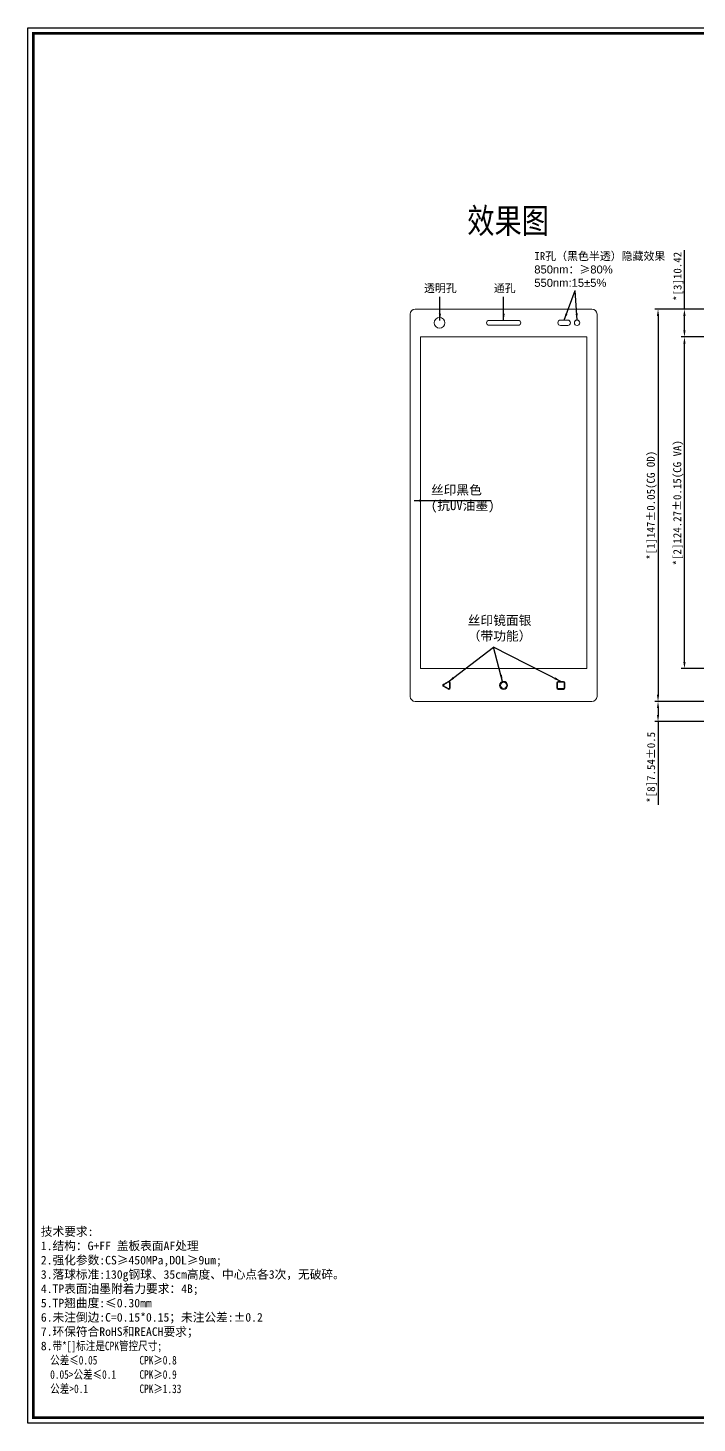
# Model space of a CAD drawing. Header units: inches. Extents: x 4091 to 6273, y -6229 to -5636.
# Drawn here: x 4091 to 4341, y -6159 to -5636 of the extents above; entities that cross this region are included whole.
import ezdxf

# ---------------------------------------------------------------- set-up
doc = ezdxf.new("R2010")
doc.units = ezdxf.units.IN
doc.header["$LTSCALE"] = 0.5
doc.header["$MEASUREMENT"] = 0
doc.header["$PDMODE"] = 35
doc.layers.get('0').update_dxf_attribs({"lineweight": 0})
doc.layers.get('Defpoints').update_dxf_attribs({"lineweight": 0})
doc.layers.add('COVER LENS', color=6, linetype='Continuous', lineweight=0)
doc.layers.add('DIM', color=4, linetype='Continuous', lineweight=0)
doc.layers.add('OUTLINE', color=5, linetype='Continuous')
doc.styles.get("Standard").update_dxf_attribs({"font": ''})
doc.styles.add('宋体', font='', dxfattribs={"width": 0.8, "height": 3.5})
doc.styles.get('Standard').set_extended_font_data('SimSun')
doc.styles.get('宋体').set_extended_font_data('SimSun')
doc.dimstyles.new('ISO-25-3.0', dxfattribs={"dimtxt": 3, "dimasz": 2.5, "dimexe": 1.25, "dimexo": 0, "dimgap": 0.4, "dimtad": 1, "dimdsep": 46, "dimtxsty": 'Standard', "dimcen": 2.5, "dimadec": 0, "dimazin": 0, "dimtfac": 1, "dimtmove": 0, "dimatfit": 3, "dimfxl": 1, "dimarcsym": 0})

# ---------------------------------------------------------------- blocks, each defined once
blk = doc.blocks.new('*D83')
at = {"layer": 'Defpoints', "color": 0}
for p in [(4336.56, -5751.79), (4349.14, -5751.79), (4349.14, -5876.06)]:
    blk.add_point(p, dxfattribs=at)
at = {"layer": 'DIM', "color": 0, "lineweight": -2}
for p, q in [((4349.14, -5751.79), (4335.31, -5751.79)), ((4336.56, -5873.56), (4336.56, -5754.29)), ((4349.14, -5876.06), (4335.31, -5876.06))]:
    blk.add_line(p, q, dxfattribs=at)
at = {"layer": 'DIM', "color": 0}
for points in [[(4336.15, -5754.29), (4336.98, -5754.29), (4336.56, -5751.79)], [(4336.15, -5873.56), (4336.98, -5873.56), (4336.56, -5876.06)]]:
    blk.add_solid(points, dxfattribs=at)
at = {"layer": 'DIM', "color": 0, "insert": (4334.26, -5813.92), "char_height": 3, "attachment_point": 5, "rotation": 90}
blk.add_mtext('{\\C1;*[2]124.27%%P0.15(CG VA)}', dxfattribs=at)
blk = doc.blocks.new('*D84')
at = {"layer": 'Defpoints', "color": 0}
for p in [(4348.52, -5741.37), (4326.67, -5888.37), (4347.79, -5888.37)]:
    blk.add_point(p, dxfattribs=at)
at = {"layer": 'DIM', "color": 0, "lineweight": -2}
for p, q in [((4348.52, -5741.37), (4325.42, -5741.37)), ((4326.67, -5743.87), (4326.67, -5885.87)), ((4347.79, -5888.37), (4325.42, -5888.37))]:
    blk.add_line(p, q, dxfattribs=at)
at = {"layer": 'DIM', "color": 0}
for points in [[(4326.25, -5743.87), (4327.09, -5743.87), (4326.67, -5741.37)], [(4326.25, -5885.87), (4327.09, -5885.87), (4326.67, -5888.37)]]:
    blk.add_solid(points, dxfattribs=at)
at = {"layer": 'DIM', "color": 0, "insert": (4324.37, -5814.87), "char_height": 3, "attachment_point": 5, "rotation": 90}
blk.add_mtext('{\\C1;*[1]}147%%P0.05(CG OD)', dxfattribs=at)
blk = doc.blocks.new('*D88')
at = {"layer": 'Defpoints', "color": 0}
for p in [(4336.56, -5741.37), (4348.52, -5741.37), (4349.14, -5751.79)]:
    blk.add_point(p, dxfattribs=at)
at = {"layer": 'DIM', "color": 0, "lineweight": -2}
for p, q in [((4336.56, -5741.37), (4336.56, -5719.29)), ((4348.52, -5741.37), (4335.31, -5741.37)), ((4336.56, -5749.29), (4336.56, -5743.87)), ((4349.14, -5751.79), (4335.31, -5751.79))]:
    blk.add_line(p, q, dxfattribs=at)
at = {"layer": 'DIM', "color": 0}
for points in [[(4336.15, -5743.87), (4336.98, -5743.87), (4336.56, -5741.37)], [(4336.15, -5749.29), (4336.98, -5749.29), (4336.56, -5751.79)]]:
    blk.add_solid(points, dxfattribs=at)
at = {"layer": 'DIM', "color": 0, "insert": (4334.31, -5729.08), "char_height": 3, "attachment_point": 5, "rotation": 90}
blk.add_mtext('{\\C1;*[3]10.42}', dxfattribs=at)
blk = doc.blocks.new('*D94')
at = {"layer": 'Defpoints', "color": 0}
for p in [(4326.67, -5888.37), (4350.27, -5888.37), (4375.96, -5895.92)]:
    blk.add_point(p, dxfattribs=at)
at = {"layer": 'DIM', "color": 0, "lineweight": -2}
for p, q in [((4350.27, -5888.37), (4325.42, -5888.37)), ((4326.67, -5890.87), (4326.67, -5893.42)), ((4375.96, -5895.92), (4325.42, -5895.92)), ((4326.67, -5895.92), (4326.67, -5927.12))]:
    blk.add_line(p, q, dxfattribs=at)
at = {"layer": 'DIM', "color": 0}
for points in [[(4326.25, -5890.87), (4327.09, -5890.87), (4326.67, -5888.37)], [(4326.25, -5893.42), (4327.09, -5893.42), (4326.67, -5895.92)]]:
    blk.add_solid(points, dxfattribs=at)
at = {"layer": 'DIM', "color": 0, "insert": (4324.42, -5913.06), "char_height": 3, "attachment_point": 5, "rotation": 90}
blk.add_mtext('{\\C1;*[8]}7.54%%P0.5', dxfattribs=at)

msp = doc.modelspace()

# ---------------------------------------------------------------- linework, layer by layer
at = {"layer": 'COVER LENS', "lineweight": 0}
for points in [[(4233.8286, -5743.2747), (4233.8286, -5886.4747, 0.41421356), (4235.7286, -5888.3747), (4301.9286, -5888.3747, 0.41421356), (4303.8286, -5886.4747), (4303.8286, -5743.2747, 0.41421356), (4301.9286, -5741.3747), (4235.7286, -5741.3747, 0.41421356)], [(4263.3286, -5747.3747), (4274.3286, -5747.3747, 1), (4274.3286, -5745.5747), (4263.3286, -5745.5747, 1)], [(4290.1386, -5747.4747), (4292.8286, -5747.4747, 1), (4292.8286, -5745.4747), (4290.1386, -5745.4747, 1)], [(4246.2477, -5881.9092, 0.57735027), (4246.2477, -5882.7752), (4248.0386, -5883.8092, 0.57735027), (4248.7886, -5883.3762), (4248.7886, -5881.3082, 0.57735027), (4248.0386, -5880.8752)], [(4248.4886, -5881.3082, 0.57735027), (4248.1886, -5881.135), (4246.3977, -5882.169, 0.57735027), (4246.3977, -5882.5154), (4248.1886, -5883.5494, 0.57735027), (4248.4886, -5883.3762)], [(4289.2686, -5883.8422), (4291.2686, -5883.8422, 0.41421356), (4291.7686, -5883.3422), (4291.7686, -5881.3422, 0.41421356), (4291.2686, -5880.8422), (4289.2686, -5880.8422, 0.41421356), (4288.7686, -5881.3422), (4288.7686, -5883.3422, 0.41421356)], [(4289.2686, -5883.5422), (4291.2686, -5883.5422, 0.41421356), (4291.4686, -5883.3422), (4291.4686, -5881.3422, 0.41421356), (4291.2686, -5881.1422), (4289.2686, -5881.1422, 0.41421356), (4289.0686, -5881.3422), (4289.0686, -5883.3422, 0.41421356)]]:
    msp.add_lwpolyline(points, format="xyb", close=True, dxfattribs=at)
msp.add_lwpolyline([(4237.6366, -5751.7907), (4300.0206, -5751.7907), (4300.0206, -5876.0587), (4237.6366, -5876.0587)], close=True, dxfattribs=at)
for centre, radius in [((4244.8286, -5746.4747), 2), ((4296.3286, -5746.4747), 1), ((4268.8286, -5882.3422), 1.5), ((4268.8286, -5882.3422), 1.2)]:
    msp.add_circle(centre, radius, dxfattribs=at)
at = {"layer": 'OUTLINE', "lineweight": -2}
msp.add_lwpolyline([(4090.6127, -5635.9676), (4830.6094, -5635.9676), (4830.6094, -6158.8082), (4090.6127, -6158.8082)], close=True, dxfattribs=at)
at = {"layer": 'OUTLINE', "lineweight": -2, "const_width": 0.9114}
msp.add_lwpolyline([(4092.6362, -5637.9911), (4828.5858, -5637.9911), (4828.5858, -6156.7846), (4092.6362, -6156.7846), (4092.6362, -5637.9911)], dxfattribs=at)

# ---------------------------------------------------------------- texts
at = {"color": 4, "lineweight": 0, "insert": (4255.2134, -5703.5679), "char_height": 7.785361, "width": 88.780538, "attachment_point": 1, "style": '宋体'}
msp.add_mtext('{\\H1.2x;效果图}', dxfattribs=at)
at = {"color": 4, "lineweight": 0, "insert": (4095.4542, -6085.4286), "char_height": 3.213, "width": 154.485786, "attachment_point": 1}
msp.add_mtext('技术要求:\\P1.结构：G+FF 盖板表面AF处理\\P2.强化参数:CS≥{\\C1;450}MPa,DOL≥{\\C1;9}um;\\P3.落球标准:{\\C1;130}g钢球、{\\C1;35}cm高度、中心点各3次，无破碎。\\P4.TP表面油墨附着力要求：4B;\\P5.TP翘曲度:≤0.30mm\\P6.未注倒边:C=0.15*0.15；未注公差:±0.2\\P7.环保符合RoHS和REACH要求；\\P8.{\\fSimSun|b0|i0|c134|p2;\\W0.8;\\C256;带\\C1;*[]\\C256;标注是CPK管控尺寸;\\P\\C4;  公差≤0.05         CPK≥0.8\\P  0.05>公差≤0.1     CPK≥0.9      \\P  公差>0.1           CPK≥1.33}', dxfattribs=at)
at = {"layer": 'DIM', "color": 1, "attachment_point": 1}
for s, insert, char_height, width in [('IR{\\fMicrosoft YaHei|b0|i0|c134|p34;孔（黑色半透）隐藏效果\\fArial|b0|i0|c134|p34;\\P\\fArial|b0|i0|c162|p34;850nm\\fMicrosoft YaHei|b0|i0|c134|p34;：}≥{\\fArial|b0|i0|c0|p34;80\\fArial|b0|i0|c162|p34;%\\fArial|b0|i0|c134|p34;\\P\\fArial|b0|i0|c162|p34;550nm:1\\fArial|b0|i0|c0|p34;5%%P5\\fArial|b0|i0|c162|p34;%}', (4280.3196, -5719.9963), 3, 48.742583), ('丝印黑色\\P(抗UV油墨)', (4241.5838, -5807.3397), 3.5, 26.362633), ('丝印镜面银\\P（带功能）', (4255.3867, -5856.231), 3.5, 39.071469)]:
    msp.add_mtext(s, dxfattribs=dict(at, insert=insert, char_height=char_height, width=width))
at = {"layer": 'DIM', "color": 4, "char_height": 3, "attachment_point": 1}
for s, insert in [('透明孔', (4238.9773, -5731.9991)), ('通孔', (4265.1179, -5731.9991))]:
    msp.add_mtext_dynamic_manual_height_columns(s, width=32.273686, gutter_width=1, heights=[0], dxfattribs=dict(at, insert=insert))

# ---------------------------------------------------------------- dimensions: what is measured, and where the dimension line sits
at = {"layer": 'DIM'}
for base, p1, p2, text, picture, middle in [((4336.5645, -5741.3747), (4349.1369, -5751.7907), (4348.5244, -5741.3747), '{\\C1;*[3]<>}', '*D88', (4334.3145, -5729.083)), ((4326.6684, -5888.3747), (4348.5244, -5741.3747), (4347.7872, -5888.3747), '{\\C1;*[1]}<>%%P0.05(CG OD)', '*D84', (4324.3684, -5814.8747)), ((4336.5645, -5751.7907), (4349.1369, -5876.0587), (4349.1369, -5751.7907), '{\\C1;*[2]<>%%P0.15(CG VA)}', '*D83', (4334.2645, -5813.9247))]:
    dim = msp.add_linear_dim(base=base, p1=p1, p2=p2, angle=90, text=text, dimstyle='ISO-25-3.0', override={"dimfxl": 0.8}, dxfattribs=at)
    dim.commit()
    dim.dimension.update_dxf_attribs({"geometry": picture, "text_midpoint": middle})
dim = msp.add_linear_dim(base=(4326.6684, -5888.3747), p1=(4375.9586, -5895.9168), p2=(4350.2686, -5888.3747), angle=270, text='{\\C1;*[8]}<>%%P0.5', dimstyle='ISO-25-3.0', override={"dimfxl": 0.8}, dxfattribs=at)
dim.commit()
dim.dimension.update_dxf_attribs({"geometry": '*D94', "text_midpoint": (4326.6684, -5913.0597), "dimtype": 160})

# ---------------------------------------------------------------- leaders
for points, override in [([(4291.4836, -5745.4747), (4295.591, -5734.3939)], {"dimgap": 0.4, "dimtad": 0, "dimfxl": 0.8}), ([(4296.3286, -5745.4747), (4295.591, -5734.3939)], {"dimgap": 0.4, "dimtad": 0, "dimfxl": 0.8}), ([(4244.9415, -5745.5747), (4244.9415, -5736.8092)], {"dimgap": 0.4, "dimtad": 0, "dimfxl": 0.8}), ([(4268.8286, -5745.5747), (4268.8286, -5736.8092)], {"dimgap": 0.4, "dimtad": 0, "dimfxl": 0.8}), ([(4235.3116, -5813.117), (4264.1481, -5813.117)], {"dimgap": 0.4, "dimtad": 0}), ([(4248.0827, -5881.0741), (4265.0122, -5868.0804)], {"dimgap": 0.4, "dimtad": 0, "dimfxl": 0.8}), ([(4268.4615, -5880.8878), (4265.0122, -5868.0804)], {"dimgap": 0.4, "dimtad": 0, "dimfxl": 0.8}), ([(4290.2686, -5880.8422), (4265.0122, -5868.0804)], {"dimgap": 0.4, "dimtad": 0, "dimfxl": 0.8})]:
    msp.add_leader(points, dimstyle='ISO-25-3.0', override=override, dxfattribs=at)

doc.saveas('drawing.dxf')
